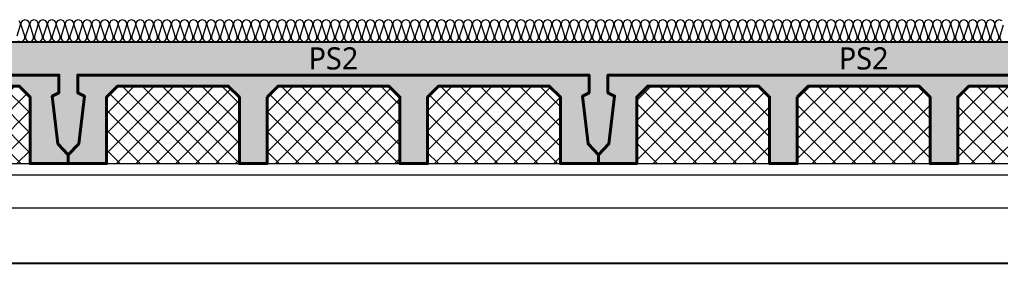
# Model space of a CAD drawing. Header units: millimetres. Extents: x 0 to 420000, y 0 to 297000.
# Drawn here: x 128217 to 132647, y 43150 to 44300 of the extents above; entities that cross this region are included whole.
import ezdxf
from ezdxf.enums import TextEntityAlignment as Align

# ---------------------------------------------------------------- set-up
doc = ezdxf.new("R2010")
doc.units = ezdxf.units.MM
doc.linetypes.add('0731_main_plan$0$form_$0$y-Landschaft$0$_$1$20120914_Verkehrsflächen_Grün$0$20120628_xref - Gammel$1$3_H-GL_F1_U3 - Default$0${ Offset Lines }', pattern=[0])
doc.linetypes.add('CEN', pattern=[62, 60, -1, 0, -1])
for name, color, linetype, lineweight in [('A-AXIS-LINE', 1, 'CEN', 15), ('A-CONC-LIN1', 2, 'Continuous', 40), ('A-CONC-LIN2', 7, 'Continuous', 25), ('A-ELEV-LIN2', 7, 'Continuous', 25), ('A-XXXX-INSL1', 15, 'Continuous', 18), ('A-XXXX-INSL2', 8, 'Continuous', 18)]:
    doc.layers.add(name, color=color, linetype=linetype, lineweight=lineweight)
doc.layers.add('A-CONC-SOLD', color=253, linetype='CEN')
doc.layers.add('A-XXXX-NPLT', color=144, linetype='Continuous', lineweight=15, plot=False)
doc.styles.add('맑은고딕', font='')
doc.styles.get('맑은고딕').set_extended_font_data('Malgun Gothic')

# ---------------------------------------------------------------- blocks, each defined once
blk = doc.blocks.new('axis(211208)')
at = {"layer": 'A-AXIS-LINE', "ltscale": 1000}
blk.add_line((4631788.1, -422118.7), (4955413.1, -422118.7), dxfattribs=at)
blk = doc.blocks.new('PS2')
at = {"layer": 'A-CONC-SOLD'}
h = blk.add_hatch(color=256, dxfattribs=at)
h.dxf.hatch_style = 1
h.paths.add_polyline_path([(1197.5, 0), (-1197.5, 0), (-1197.5, -510), (-1150.5, -460), (-1125, -245), (-1155, -230), (-1155, -150), (1155, -150), (1155, -230), (1125, -245), (1150.5, -460), (1197.5, -510)])
h = blk.add_hatch(color=256, dxfattribs=at)
h.dxf.hatch_style = 1
h.paths.add_polyline_path([(-1150.5, -460), (-1197.5, -510), (-1197.5, -550), (-1025, -550), (-1025, -510), (-1025, -250), (-975, -200), (-475, -200), (-425, -250), (-425, -510), (-425, -550), (-300, -550), (-300, -510), (-300, -250), (-250, -200), (250, -200), (300, -250), (300, -510), (300, -550), (425, -550), (425, -510), (425, -250), (475, -200), (975, -200), (1025, -250), (1025, -510), (1025, -550), (1197.5, -550), (1197.5, -510), (1150.5, -460), (1125, -245), (1155, -230), (1155, -150), (-1155, -150), (-1155, -230), (-1125, -245)])
at = {"layer": 'A-XXXX-INSL2'}
h = blk.add_hatch(dxfattribs=at)
h.set_pattern_fill('ANSI37', color=256, scale=20)
h.set_pattern_definition([(45, (-289951.5, -41968), (-44.90128, 44.90128), []), (135, (-289951.5, -41968), (-44.90128, -44.90128), [])])
h.paths.add_polyline_path([(-975, -200), (-1025, -250), (-1025, -510), (-1025, -550), (-425, -550), (-425, -510), (-425, -250), (-475, -200)])
h.paths.add_polyline_path([(-250, -200), (-300, -250), (-300, -510), (-300, -550), (300, -550), (300, -510), (300, -250), (250, -200)])
h.paths.add_polyline_path([(425, -510), (425, -550), (1025, -550), (1025, -510), (1025, -250), (975, -200), (475, -200), (425, -250)])
at = {"layer": 'A-CONC-LIN1', "color": 2, "linetype": '0731_main_plan$0$form_$0$y-Landschaft$0$_$1$20120914_Verkehrsflächen_Grün$0$20120628_xref - Gammel$1$3_H-GL_F1_U3 - Default$0${ Offset Lines }'}
blk.add_lwpolyline([(-300, -250), (-300, -510), (-300, -510), (-300, -550), (-425, -550), (-425, -510), (-425, -510), (-425, -250), (-475, -200), (-975, -200), (-1025, -250), (-1025, -510), (-1025, -510), (-1025, -550), (-1197.5, -550), (-1197.5, -510), (-1150.5, -460), (-1125, -245), (-1155, -230), (-1155, -150), (1155, -150), (1155, -230), (1125, -245), (1150.5, -460), (1197.5, -510), (1197.5, -550), (1025, -550), (1025, -510), (1025, -510), (1025, -250), (975, -200), (475, -200), (425, -250), (425, -510), (425, -510), (425, -550), (300, -550), (300, -510), (300, -510), (300, -250), (250, -200), (-250, -200)], close=True, dxfattribs=at)
at = {"layer": 'A-CONC-LIN2'}
blk.add_line((-1197.5, 0), (1197.5, 0), dxfattribs=at)
at = {"layer": 'A-XXXX-NPLT'}
for p, q in [((-1025, -550), (-425, -550)), ((-300, -550), (300, -550)), ((425, -550), (1025, -550))]:
    blk.add_line(p, q, dxfattribs=at)
at = {"layer": 'A-XXXX-NPLT', "style": '맑은고딕'}
blk.add_text('PS2', height=100, dxfattribs=at).set_placement((0, -75), align=Align.MIDDLE)
blk = doc.blocks.new('냉동층(220321)')
at = {"layer": 'A-ELEV-LIN2'}
blk.add_line((4683400.3, -402368.7), (4737823.8, -402368.7), dxfattribs=at)
at = {"layer": 'A-XXXX-INSL1'}
blk.add_lwpolyline([(4685273.8, -401968.7), (4725973.8, -401968.7), (4725973.8, -402418.7), (4726673.8, -402418.7), (4726673.8, -401968.7), (4734973.8, -401968.7)], dxfattribs=at)
at = {"layer": 'A-XXXX-INSL2'}
for points in [[(4698524.8, -401272.7), (4698531.8, -401282.7), (4698531.8, -401293.7), (4698515.8, -401343.7)], [(4698522.8, -401364.7), (4698533.8, -401368.7), (4698544.8, -401364.7), (4698551.8, -401354.7), (4698551.8, -401343.7), (4698535.8, -401293.7), (4698535.8, -401282.7), (4698542.8, -401272.7), (4698553.8, -401268.7), (4698564.8, -401272.7), (4698571.8, -401282.7), (4698571.8, -401293.7), (4698555.8, -401343.7), (4698555.8, -401354.7), (4698562.8, -401364.7), (4698573.8, -401368.7), (4698584.8, -401364.7), (4698591.8, -401354.7), (4698591.8, -401343.7), (4698575.8, -401293.7), (4698575.8, -401282.7), (4698582.8, -401272.7), (4698593.8, -401268.7), (4698604.8, -401272.7), (4698611.8, -401282.7), (4698611.8, -401293.7), (4698595.8, -401343.7), (4698595.8, -401354.7), (4698602.8, -401364.7), (4698613.8, -401368.7), (4698624.8, -401364.7), (4698631.8, -401354.7), (4698631.8, -401343.7), (4698615.8, -401293.7), (4698615.8, -401282.7), (4698622.8, -401272.7), (4698633.8, -401268.7), (4698644.8, -401272.7), (4698651.8, -401282.7), (4698651.8, -401293.7), (4698635.8, -401343.7), (4698635.8, -401354.7), (4698642.8, -401364.7), (4698653.8, -401368.7), (4698664.8, -401364.7), (4698671.8, -401354.7), (4698671.8, -401343.7), (4698655.8, -401293.7), (4698655.8, -401282.7), (4698662.8, -401272.7), (4698673.8, -401268.7), (4698684.8, -401272.7), (4698691.8, -401282.7), (4698691.8, -401293.7), (4698675.8, -401343.7), (4698675.8, -401354.7), (4698682.8, -401364.7), (4698693.8, -401368.7), (4698704.8, -401364.7), (4698711.8, -401354.7), (4698711.8, -401343.7), (4698695.8, -401293.7), (4698695.8, -401282.7), (4698702.8, -401272.7), (4698713.8, -401268.7), (4698724.8, -401272.7), (4698731.8, -401282.7), (4698731.8, -401293.7), (4698715.8, -401343.7), (4698715.8, -401354.7), (4698722.8, -401364.7), (4698733.8, -401368.7), (4698744.8, -401364.7), (4698751.8, -401354.7), (4698751.8, -401343.7), (4698735.8, -401293.7), (4698735.8, -401282.7), (4698742.8, -401272.7), (4698753.8, -401268.7), (4698764.8, -401272.7), (4698771.8, -401282.7), (4698771.8, -401293.7), (4698755.8, -401343.7), (4698755.8, -401354.7), (4698762.8, -401364.7), (4698773.8, -401368.7), (4698784.8, -401364.7), (4698791.8, -401354.7), (4698791.8, -401343.7), (4698775.8, -401293.7), (4698775.8, -401282.7), (4698782.8, -401272.7), (4698793.8, -401268.7), (4698804.8, -401272.7), (4698811.8, -401282.7), (4698811.8, -401293.7), (4698795.8, -401343.7), (4698795.8, -401354.7), (4698802.8, -401364.7), (4698813.8, -401368.7), (4698824.8, -401364.7), (4698831.8, -401354.7), (4698831.8, -401343.7), (4698815.8, -401293.7), (4698815.8, -401282.7), (4698822.8, -401272.7), (4698833.8, -401268.7), (4698844.8, -401272.7), (4698851.8, -401282.7), (4698851.8, -401293.7), (4698835.8, -401343.7), (4698835.8, -401354.7), (4698842.8, -401364.7), (4698853.8, -401368.7), (4698864.8, -401364.7), (4698871.8, -401354.7), (4698871.8, -401343.7), (4698855.8, -401293.7), (4698855.8, -401282.7), (4698862.8, -401272.7), (4698873.8, -401268.7), (4698884.8, -401272.7), (4698891.8, -401282.7), (4698891.8, -401293.7), (4698875.8, -401343.7), (4698875.8, -401354.7), (4698882.8, -401364.7), (4698893.8, -401368.7), (4698904.8, -401364.7), (4698911.8, -401354.7), (4698911.8, -401343.7), (4698895.8, -401293.7), (4698895.8, -401282.7), (4698902.8, -401272.7), (4698913.8, -401268.7), (4698924.8, -401272.7), (4698931.8, -401282.7), (4698931.8, -401293.7), (4698915.8, -401343.7), (4698915.8, -401354.7), (4698922.8, -401364.7), (4698933.8, -401368.7), (4698944.8, -401364.7), (4698951.8, -401354.7), (4698951.8, -401343.7), (4698935.8, -401293.7), (4698935.8, -401282.7), (4698942.8, -401272.7), (4698953.8, -401268.7), (4698964.8, -401272.7), (4698971.8, -401282.7), (4698971.8, -401293.7), (4698955.8, -401343.7), (4698955.8, -401354.7), (4698962.8, -401364.7), (4698973.8, -401368.7), (4698984.8, -401364.7), (4698991.8, -401354.7), (4698991.8, -401343.7), (4698975.8, -401293.7), (4698975.8, -401282.7), (4698982.8, -401272.7), (4698993.8, -401268.7), (4699004.8, -401272.7), (4699011.8, -401282.7), (4699011.8, -401293.7), (4698995.8, -401343.7), (4698995.8, -401354.7), (4699002.8, -401364.7), (4699013.8, -401368.7), (4699024.8, -401364.7), (4699031.8, -401354.7), (4699031.8, -401343.7), (4699015.8, -401293.7), (4699015.8, -401282.7), (4699022.8, -401272.7), (4699033.8, -401268.7), (4699044.8, -401272.7), (4699051.8, -401282.7), (4699051.8, -401293.7), (4699035.8, -401343.7), (4699035.8, -401354.7), (4699042.8, -401364.7), (4699053.8, -401368.7), (4699064.8, -401364.7), (4699071.8, -401354.7), (4699071.8, -401343.7), (4699055.8, -401293.7), (4699055.8, -401282.7), (4699062.8, -401272.7), (4699073.8, -401268.7), (4699084.8, -401272.7), (4699091.8, -401282.7), (4699091.8, -401293.7), (4699075.8, -401343.7), (4699075.8, -401354.7), (4699082.8, -401364.7), (4699093.8, -401368.7), (4699104.8, -401364.7), (4699111.8, -401354.7), (4699111.8, -401343.7), (4699095.8, -401293.7), (4699095.8, -401282.7), (4699102.8, -401272.7), (4699113.8, -401268.7), (4699124.8, -401272.7), (4699131.8, -401282.7), (4699131.8, -401293.7), (4699115.8, -401343.7), (4699115.8, -401354.7), (4699122.8, -401364.7), (4699133.8, -401368.7), (4699144.8, -401364.7), (4699151.8, -401354.7), (4699151.8, -401343.7), (4699135.8, -401293.7), (4699135.8, -401282.7), (4699142.8, -401272.7), (4699153.8, -401268.7), (4699164.8, -401272.7), (4699171.8, -401282.7), (4699171.8, -401293.7), (4699155.8, -401343.7), (4699155.8, -401354.7), (4699162.8, -401364.7), (4699173.8, -401368.7), (4699184.8, -401364.7), (4699191.8, -401354.7), (4699191.8, -401343.7), (4699175.8, -401293.7), (4699175.8, -401282.7), (4699182.8, -401272.7), (4699193.8, -401268.7), (4699204.8, -401272.7), (4699211.8, -401282.7), (4699211.8, -401293.7), (4699195.8, -401343.7), (4699195.8, -401354.7), (4699202.8, -401364.7), (4699213.8, -401368.7), (4699224.8, -401364.7), (4699231.8, -401354.7), (4699231.8, -401343.7), (4699215.8, -401293.7), (4699215.8, -401282.7), (4699222.8, -401272.7), (4699233.8, -401268.7), (4699244.8, -401272.7), (4699251.8, -401282.7), (4699251.8, -401293.7), (4699235.8, -401343.7), (4699235.8, -401354.7), (4699242.8, -401364.7), (4699253.8, -401368.7), (4699264.8, -401364.7), (4699271.8, -401354.7), (4699271.8, -401343.7), (4699255.8, -401293.7), (4699255.8, -401282.7), (4699262.8, -401272.7), (4699273.8, -401268.7), (4699284.8, -401272.7), (4699291.8, -401282.7), (4699291.8, -401293.7), (4699275.8, -401343.7), (4699275.8, -401354.7), (4699282.8, -401364.7), (4699293.8, -401368.7), (4699304.8, -401364.7), (4699311.8, -401354.7), (4699311.8, -401343.7), (4699295.8, -401293.7), (4699295.8, -401282.7), (4699302.8, -401272.7), (4699313.8, -401268.7), (4699324.8, -401272.7), (4699331.8, -401282.7), (4699331.8, -401293.7), (4699315.8, -401343.7), (4699315.8, -401354.7), (4699322.8, -401364.7), (4699333.8, -401368.7), (4699344.8, -401364.7), (4699351.8, -401354.7), (4699351.8, -401343.7), (4699335.8, -401293.7), (4699335.8, -401282.7), (4699342.8, -401272.7), (4699353.8, -401268.7), (4699364.8, -401272.7), (4699371.8, -401282.7), (4699371.8, -401293.7), (4699355.8, -401343.7), (4699355.8, -401354.7), (4699362.8, -401364.7), (4699373.8, -401368.7), (4699384.8, -401364.7), (4699391.8, -401354.7), (4699391.8, -401343.7), (4699375.8, -401293.7), (4699375.8, -401282.7), (4699382.8, -401272.7), (4699393.8, -401268.7), (4699404.8, -401272.7), (4699411.8, -401282.7), (4699411.8, -401293.7), (4699395.8, -401343.7), (4699395.8, -401354.7), (4699402.8, -401364.7), (4699413.8, -401368.7), (4699424.8, -401364.7), (4699431.8, -401354.7), (4699431.8, -401343.7), (4699415.8, -401293.7), (4699415.8, -401282.7), (4699422.8, -401272.7), (4699433.8, -401268.7), (4699444.8, -401272.7), (4699451.8, -401282.7), (4699451.8, -401293.7), (4699435.8, -401343.7), (4699435.8, -401354.7), (4699442.8, -401364.7), (4699453.8, -401368.7), (4699464.8, -401364.7), (4699471.8, -401354.7), (4699471.8, -401343.7), (4699455.8, -401293.7), (4699455.8, -401282.7), (4699462.8, -401272.7), (4699473.8, -401268.7), (4699484.8, -401272.7), (4699491.8, -401282.7), (4699491.8, -401293.7), (4699475.8, -401343.7), (4699475.8, -401354.7), (4699482.8, -401364.7), (4699493.8, -401368.7), (4699504.8, -401364.7), (4699511.8, -401354.7), (4699511.8, -401343.7), (4699495.8, -401293.7), (4699495.8, -401282.7), (4699502.8, -401272.7), (4699513.8, -401268.7), (4699524.8, -401272.7), (4699531.8, -401282.7), (4699531.8, -401293.7), (4699515.8, -401343.7), (4699515.8, -401354.7), (4699522.8, -401364.7), (4699533.8, -401368.7), (4699544.8, -401364.7), (4699551.8, -401354.7), (4699551.8, -401343.7), (4699535.8, -401293.7), (4699535.8, -401282.7), (4699542.8, -401272.7), (4699553.8, -401268.7), (4699564.8, -401272.7), (4699571.8, -401282.7), (4699571.8, -401293.7), (4699555.8, -401343.7), (4699555.8, -401354.7), (4699562.8, -401364.7), (4699573.8, -401368.7), (4699584.8, -401364.7), (4699591.8, -401354.7), (4699591.8, -401343.7), (4699575.8, -401293.7), (4699575.8, -401282.7), (4699582.8, -401272.7), (4699593.8, -401268.7), (4699604.8, -401272.7), (4699611.8, -401282.7), (4699611.8, -401293.7), (4699595.8, -401343.7), (4699595.8, -401354.7), (4699602.8, -401364.7), (4699613.8, -401368.7), (4699624.8, -401364.7), (4699631.8, -401354.7), (4699631.8, -401343.7), (4699615.8, -401293.7), (4699615.8, -401282.7), (4699622.8, -401272.7), (4699633.8, -401268.7), (4699644.8, -401272.7), (4699651.8, -401282.7), (4699651.8, -401293.7), (4699635.8, -401343.7), (4699635.8, -401354.7), (4699642.8, -401364.7), (4699653.8, -401368.7), (4699664.8, -401364.7), (4699671.8, -401354.7), (4699671.8, -401343.7), (4699655.8, -401293.7), (4699655.8, -401282.7), (4699662.8, -401272.7), (4699673.8, -401268.7), (4699684.8, -401272.7), (4699691.8, -401282.7), (4699691.8, -401293.7), (4699675.8, -401343.7), (4699675.8, -401354.7), (4699682.8, -401364.7), (4699693.8, -401368.7), (4699704.8, -401364.7), (4699711.8, -401354.7), (4699711.8, -401343.7), (4699695.8, -401293.7), (4699695.8, -401282.7), (4699702.8, -401272.7), (4699713.8, -401268.7), (4699724.8, -401272.7), (4699731.8, -401282.7), (4699731.8, -401293.7), (4699715.8, -401343.7), (4699715.8, -401354.7), (4699722.8, -401364.7), (4699733.8, -401368.7), (4699744.8, -401364.7), (4699751.8, -401354.7), (4699751.8, -401343.7), (4699735.8, -401293.7), (4699735.8, -401282.7), (4699742.8, -401272.7), (4699753.8, -401268.7), (4699764.8, -401272.7), (4699771.8, -401282.7), (4699771.8, -401293.7), (4699755.8, -401343.7), (4699755.8, -401354.7), (4699762.8, -401364.7), (4699773.8, -401368.7), (4699784.8, -401364.7), (4699791.8, -401354.7), (4699791.8, -401343.7), (4699775.8, -401293.7), (4699775.8, -401282.7), (4699782.8, -401272.7), (4699793.8, -401268.7), (4699804.8, -401272.7), (4699811.8, -401282.7), (4699811.8, -401293.7), (4699795.8, -401343.7), (4699795.8, -401354.7), (4699802.8, -401364.7), (4699813.8, -401368.7), (4699824.8, -401364.7), (4699831.8, -401354.7), (4699831.8, -401343.7), (4699815.8, -401293.7), (4699815.8, -401282.7), (4699822.8, -401272.7), (4699833.8, -401268.7), (4699844.8, -401272.7), (4699851.8, -401282.7), (4699851.8, -401293.7), (4699835.8, -401343.7), (4699835.8, -401354.7), (4699842.8, -401364.7), (4699853.8, -401368.7), (4699864.8, -401364.7), (4699871.8, -401354.7), (4699871.8, -401343.7), (4699855.8, -401293.7), (4699855.8, -401282.7), (4699862.8, -401272.7), (4699873.8, -401268.7), (4699884.8, -401272.7), (4699891.8, -401282.7), (4699891.8, -401293.7), (4699875.8, -401343.7), (4699875.8, -401354.7), (4699882.8, -401364.7), (4699893.8, -401368.7), (4699904.8, -401364.7), (4699911.8, -401354.7), (4699911.8, -401343.7), (4699895.8, -401293.7), (4699895.8, -401282.7), (4699902.8, -401272.7), (4699913.8, -401268.7), (4699924.8, -401272.7), (4699931.8, -401282.7), (4699931.8, -401293.7), (4699915.8, -401343.7), (4699915.8, -401354.7), (4699922.8, -401364.7), (4699933.8, -401368.7), (4699944.8, -401364.7), (4699951.8, -401354.7), (4699951.8, -401343.7), (4699935.8, -401293.7), (4699935.8, -401282.7), (4699942.8, -401272.7), (4699953.8, -401268.7), (4699964.8, -401272.7), (4699971.8, -401282.7), (4699971.8, -401293.7), (4699955.8, -401343.7), (4699955.8, -401354.7), (4699962.8, -401364.7), (4699973.8, -401368.7), (4699984.8, -401364.7), (4699991.8, -401354.7), (4699991.8, -401343.7), (4699975.8, -401293.7), (4699975.8, -401282.7), (4699982.8, -401272.7), (4699993.8, -401268.7), (4700004.8, -401272.7), (4700011.8, -401282.7), (4700011.8, -401293.7), (4699995.8, -401343.7), (4699995.8, -401354.7), (4700002.8, -401364.7), (4700013.8, -401368.7), (4700024.8, -401364.7), (4700031.8, -401354.7), (4700031.8, -401343.7), (4700015.8, -401293.7), (4700015.8, -401282.7), (4700022.8, -401272.7), (4700033.8, -401268.7), (4700044.8, -401272.7), (4700051.8, -401282.7), (4700051.8, -401293.7), (4700035.8, -401343.7), (4700035.8, -401354.7), (4700042.8, -401364.7), (4700053.8, -401368.7), (4700064.8, -401364.7), (4700071.8, -401354.7), (4700071.8, -401343.7), (4700055.8, -401293.7), (4700055.8, -401282.7), (4700062.8, -401272.7), (4700073.8, -401268.7), (4700084.8, -401272.7), (4700091.8, -401282.7), (4700091.8, -401293.7), (4700075.8, -401343.7), (4700075.8, -401354.7), (4700082.8, -401364.7), (4700093.8, -401368.7), (4700104.8, -401364.7), (4700111.8, -401354.7), (4700111.8, -401343.7), (4700095.8, -401293.7), (4700095.8, -401282.7), (4700102.8, -401272.7), (4700113.8, -401268.7), (4700124.8, -401272.7), (4700131.8, -401282.7), (4700131.8, -401293.7), (4700115.8, -401343.7), (4700115.8, -401354.7), (4700122.8, -401364.7), (4700133.8, -401368.7), (4700144.8, -401364.7), (4700151.8, -401354.7), (4700151.8, -401343.7), (4700135.8, -401293.7), (4700135.8, -401282.7), (4700142.8, -401272.7), (4700153.8, -401268.7), (4700164.8, -401272.7), (4700171.8, -401282.7), (4700171.8, -401293.7), (4700155.8, -401343.7), (4700155.8, -401354.7), (4700162.8, -401364.7), (4700173.8, -401368.7), (4700184.8, -401364.7), (4700191.8, -401354.7), (4700191.8, -401343.7), (4700175.8, -401293.7), (4700175.8, -401282.7), (4700182.8, -401272.7), (4700193.8, -401268.7), (4700204.8, -401272.7), (4700211.8, -401282.7), (4700211.8, -401293.7), (4700195.8, -401343.7), (4700195.8, -401354.7), (4700202.8, -401364.7), (4700213.8, -401368.7), (4700224.8, -401364.7), (4700231.8, -401354.7), (4700231.8, -401343.7), (4700215.8, -401293.7), (4700215.8, -401282.7), (4700222.8, -401272.7), (4700233.8, -401268.7), (4700244.8, -401272.7), (4700251.8, -401282.7), (4700251.8, -401293.7), (4700235.8, -401343.7), (4700235.8, -401354.7), (4700242.8, -401364.7), (4700253.8, -401368.7), (4700264.8, -401364.7), (4700271.8, -401354.7), (4700271.8, -401343.7), (4700255.8, -401293.7), (4700255.8, -401282.7), (4700262.8, -401272.7), (4700273.8, -401268.7), (4700284.8, -401272.7), (4700291.8, -401282.7), (4700291.8, -401293.7), (4700275.8, -401343.7), (4700275.8, -401354.7), (4700282.8, -401364.7), (4700293.8, -401368.7), (4700304.8, -401364.7), (4700311.8, -401354.7), (4700311.8, -401343.7), (4700295.8, -401293.7), (4700295.8, -401282.7), (4700302.8, -401272.7), (4700313.8, -401268.7), (4700324.8, -401272.7), (4700331.8, -401282.7), (4700331.8, -401293.7), (4700315.8, -401343.7), (4700315.8, -401354.7), (4700322.8, -401364.7), (4700333.8, -401368.7), (4700344.8, -401364.7), (4700351.8, -401354.7), (4700351.8, -401343.7), (4700335.8, -401293.7), (4700335.8, -401282.7), (4700342.8, -401272.7), (4700353.8, -401268.7), (4700364.8, -401272.7), (4700371.8, -401282.7), (4700371.8, -401293.7), (4700355.8, -401343.7), (4700355.8, -401354.7), (4700362.8, -401364.7), (4700373.8, -401368.7), (4700384.8, -401364.7), (4700391.8, -401354.7), (4700391.8, -401343.7), (4700375.8, -401293.7), (4700375.8, -401282.7), (4700382.8, -401272.7), (4700393.8, -401268.7), (4700404.8, -401272.7), (4700411.8, -401282.7), (4700411.8, -401293.7), (4700395.8, -401343.7), (4700395.8, -401354.7), (4700402.8, -401364.7), (4700413.8, -401368.7), (4700424.8, -401364.7), (4700431.8, -401354.7), (4700431.8, -401343.7), (4700415.8, -401293.7), (4700415.8, -401282.7), (4700422.8, -401272.7), (4700433.8, -401268.7), (4700444.8, -401272.7), (4700451.8, -401282.7), (4700451.8, -401293.7), (4700435.8, -401343.7), (4700435.8, -401354.7), (4700442.8, -401364.7), (4700453.8, -401368.7), (4700464.8, -401364.7), (4700471.8, -401354.7), (4700471.8, -401343.7), (4700455.8, -401293.7), (4700455.8, -401282.7), (4700462.8, -401272.7), (4700473.8, -401268.7), (4700484.8, -401272.7), (4700491.8, -401282.7), (4700491.8, -401293.7), (4700475.8, -401343.7), (4700475.8, -401354.7), (4700482.8, -401364.7), (4700493.8, -401368.7), (4700504.8, -401364.7), (4700511.8, -401354.7), (4700511.8, -401343.7), (4700495.8, -401293.7), (4700495.8, -401282.7), (4700502.8, -401272.7), (4700513.8, -401268.7), (4700524.8, -401272.7), (4700531.8, -401282.7), (4700531.8, -401293.7), (4700515.8, -401343.7), (4700515.8, -401354.7), (4700522.8, -401364.7), (4700533.8, -401368.7), (4700544.8, -401364.7), (4700551.8, -401354.7), (4700551.8, -401343.7), (4700535.8, -401293.7), (4700535.8, -401282.7), (4700542.8, -401272.7), (4700553.8, -401268.7), (4700564.8, -401272.7), (4700571.8, -401282.7), (4700571.8, -401293.7), (4700555.8, -401343.7), (4700555.8, -401354.7), (4700562.8, -401364.7), (4700573.8, -401368.7), (4700584.8, -401364.7), (4700591.8, -401354.7), (4700591.8, -401343.7), (4700575.8, -401293.7), (4700575.8, -401282.7), (4700582.8, -401272.7), (4700593.8, -401268.7), (4700604.8, -401272.7), (4700611.8, -401282.7), (4700611.8, -401293.7), (4700595.8, -401343.7), (4700595.8, -401354.7), (4700602.8, -401364.7), (4700613.8, -401368.7), (4700624.8, -401364.7), (4700631.8, -401354.7), (4700631.8, -401343.7), (4700615.8, -401293.7), (4700615.8, -401282.7), (4700622.8, -401272.7), (4700633.8, -401268.7), (4700644.8, -401272.7), (4700651.8, -401282.7), (4700651.8, -401293.7), (4700635.8, -401343.7), (4700635.8, -401354.7), (4700642.8, -401364.7), (4700653.8, -401368.7), (4700664.8, -401364.7), (4700671.8, -401354.7), (4700671.8, -401343.7), (4700655.8, -401293.7), (4700655.8, -401282.7), (4700662.8, -401272.7), (4700673.8, -401268.7), (4700684.8, -401272.7), (4700691.8, -401282.7), (4700691.8, -401293.7), (4700675.8, -401343.7), (4700675.8, -401354.7), (4700682.8, -401364.7), (4700693.8, -401368.7), (4700704.8, -401364.7), (4700711.8, -401354.7), (4700711.8, -401343.7), (4700695.8, -401293.7), (4700695.8, -401282.7), (4700702.8, -401272.7), (4700713.8, -401268.7), (4700724.8, -401272.7), (4700731.8, -401282.7), (4700731.8, -401293.7), (4700715.8, -401343.7), (4700715.8, -401354.7), (4700722.8, -401364.7), (4700733.8, -401368.7), (4700744.8, -401364.7), (4700751.8, -401354.7), (4700751.8, -401343.7), (4700735.8, -401293.7), (4700735.8, -401282.7), (4700742.8, -401272.7), (4700753.8, -401268.7), (4700764.8, -401272.7), (4700771.8, -401282.7), (4700771.8, -401293.7), (4700755.8, -401343.7), (4700755.8, -401354.7), (4700762.8, -401364.7), (4700773.8, -401368.7), (4700784.8, -401364.7), (4700791.8, -401354.7), (4700791.8, -401343.7), (4700775.8, -401293.7), (4700775.8, -401282.7), (4700782.8, -401272.7), (4700793.8, -401268.7), (4700804.8, -401272.7), (4700811.8, -401282.7), (4700811.8, -401293.7), (4700795.8, -401343.7), (4700795.8, -401354.7), (4700802.8, -401364.7), (4700813.8, -401368.7), (4700824.8, -401364.7), (4700831.8, -401354.7), (4700831.8, -401343.7), (4700815.8, -401293.7), (4700815.8, -401282.7), (4700822.8, -401272.7), (4700833.8, -401268.7), (4700844.8, -401272.7), (4700851.8, -401282.7), (4700851.8, -401293.7), (4700835.8, -401343.7), (4700835.8, -401354.7), (4700842.8, -401364.7), (4700853.8, -401368.7), (4700864.8, -401364.7), (4700871.8, -401354.7), (4700871.8, -401343.7), (4700855.8, -401293.7), (4700855.8, -401282.7), (4700862.8, -401272.7), (4700873.8, -401268.7), (4700884.8, -401272.7), (4700891.8, -401282.7), (4700891.8, -401293.7), (4700875.8, -401343.7), (4700875.8, -401354.7), (4700882.8, -401364.7), (4700893.8, -401368.7), (4700904.8, -401364.7), (4700911.8, -401354.7), (4700911.8, -401343.7), (4700895.8, -401293.7), (4700895.8, -401282.7), (4700902.8, -401272.7), (4700913.8, -401268.7), (4700924.8, -401272.7), (4700931.8, -401282.7), (4700931.8, -401293.7), (4700915.8, -401343.7), (4700915.8, -401354.7), (4700922.8, -401364.7), (4700933.8, -401368.7), (4700944.8, -401364.7), (4700951.8, -401354.7), (4700951.8, -401343.7), (4700935.8, -401293.7), (4700935.8, -401282.7), (4700942.8, -401272.7), (4700953.8, -401268.7), (4700964.8, -401272.7), (4700971.8, -401282.7), (4700971.8, -401293.7), (4700955.8, -401343.7), (4700955.8, -401354.7), (4700962.8, -401364.7), (4700973.8, -401368.7), (4700984.8, -401364.7), (4700991.8, -401354.7), (4700991.8, -401343.7), (4700975.8, -401293.7), (4700975.8, -401282.7), (4700982.8, -401272.7), (4700993.8, -401268.7), (4701004.8, -401272.7), (4701011.8, -401282.7), (4701011.8, -401293.7), (4700995.8, -401343.7), (4700995.8, -401354.7), (4701002.8, -401364.7), (4701013.8, -401368.7), (4701024.8, -401364.7), (4701031.8, -401354.7), (4701031.8, -401343.7), (4701015.8, -401293.7), (4701015.8, -401282.7), (4701022.8, -401272.7), (4701033.8, -401268.7), (4701044.8, -401272.7), (4701051.8, -401282.7), (4701051.8, -401293.7), (4701035.8, -401343.7), (4701035.8, -401354.7), (4701042.8, -401364.7), (4701053.8, -401368.7), (4701064.8, -401364.7), (4701071.8, -401354.7), (4701071.8, -401343.7), (4701055.8, -401293.7), (4701055.8, -401282.7), (4701062.8, -401272.7), (4701073.8, -401268.7), (4701084.8, -401272.7), (4701091.8, -401282.7), (4701091.8, -401293.7), (4701075.8, -401343.7), (4701075.8, -401354.7), (4701082.8, -401364.7), (4701093.8, -401368.7), (4701104.8, -401364.7), (4701111.8, -401354.7), (4701111.8, -401343.7), (4701095.8, -401293.7), (4701095.8, -401282.7), (4701102.8, -401272.7), (4701113.8, -401268.7), (4701124.8, -401272.7), (4701131.8, -401282.7), (4701131.8, -401293.7), (4701115.8, -401343.7), (4701115.8, -401354.7), (4701122.8, -401364.7), (4701133.8, -401368.7), (4701144.8, -401364.7), (4701151.8, -401354.7), (4701151.8, -401343.7), (4701135.8, -401293.7), (4701135.8, -401282.7), (4701142.8, -401272.7), (4701153.8, -401268.7), (4701164.8, -401272.7), (4701171.8, -401282.7), (4701171.8, -401293.7), (4701155.8, -401343.7), (4701155.8, -401354.7), (4701162.8, -401364.7), (4701173.8, -401368.7), (4701184.8, -401364.7), (4701191.8, -401354.7), (4701191.8, -401343.7), (4701175.8, -401293.7), (4701175.8, -401282.7), (4701182.8, -401272.7), (4701193.8, -401268.7), (4701204.8, -401272.7), (4701211.8, -401282.7), (4701211.8, -401293.7), (4701195.8, -401343.7), (4701195.8, -401354.7), (4701202.8, -401364.7), (4701213.8, -401368.7), (4701224.8, -401364.7), (4701231.8, -401354.7), (4701231.8, -401343.7), (4701215.8, -401293.7), (4701215.8, -401282.7), (4701222.8, -401272.7), (4701233.8, -401268.7), (4701244.8, -401272.7), (4701251.8, -401282.7), (4701251.8, -401293.7), (4701235.8, -401343.7), (4701235.8, -401354.7), (4701242.8, -401364.7), (4701253.8, -401368.7), (4701264.8, -401364.7), (4701271.8, -401354.7), (4701271.8, -401343.7), (4701255.8, -401293.7), (4701255.8, -401282.7), (4701262.8, -401272.7), (4701273.8, -401268.7), (4701284.8, -401272.7), (4701291.8, -401282.7), (4701291.8, -401293.7), (4701275.8, -401343.7), (4701275.8, -401354.7), (4701282.8, -401364.7), (4701293.8, -401368.7), (4701304.8, -401364.7), (4701311.8, -401354.7), (4701311.8, -401343.7), (4701295.8, -401293.7), (4701295.8, -401282.7), (4701302.8, -401272.7), (4701313.8, -401268.7), (4701324.8, -401272.7), (4701331.8, -401282.7), (4701331.8, -401293.7), (4701315.8, -401343.7), (4701315.8, -401354.7), (4701322.8, -401364.7), (4701333.8, -401368.7), (4701344.8, -401364.7), (4701351.8, -401354.7), (4701351.8, -401343.7), (4701335.8, -401293.7), (4701335.8, -401282.7), (4701342.8, -401272.7), (4701353.8, -401268.7), (4701364.8, -401272.7), (4701371.8, -401282.7), (4701371.8, -401293.7), (4701355.8, -401343.7), (4701355.8, -401354.7), (4701362.8, -401364.7), (4701373.8, -401368.7), (4701384.8, -401364.7), (4701391.8, -401354.7), (4701391.8, -401343.7), (4701375.8, -401293.7), (4701375.8, -401282.7), (4701382.8, -401272.7), (4701393.8, -401268.7), (4701404.8, -401272.7), (4701411.8, -401282.7), (4701411.8, -401293.7), (4701395.8, -401343.7), (4701395.8, -401354.7), (4701402.8, -401364.7), (4701413.8, -401368.7), (4701424.8, -401364.7), (4701431.8, -401354.7), (4701431.8, -401343.7), (4701415.8, -401293.7), (4701415.8, -401282.7), (4701422.8, -401272.7), (4701433.8, -401268.7), (4701444.8, -401272.7), (4701451.8, -401282.7), (4701451.8, -401293.7), (4701435.8, -401343.7), (4701435.8, -401354.7), (4701442.8, -401364.7), (4701453.8, -401368.7), (4701464.8, -401364.7), (4701471.8, -401354.7), (4701471.8, -401343.7), (4701455.8, -401293.7), (4701455.8, -401282.7), (4701462.8, -401272.7), (4701473.8, -401268.7), (4701484.8, -401272.7), (4701491.8, -401282.7), (4701491.8, -401293.7), (4701475.8, -401343.7), (4701475.8, -401354.7), (4701482.8, -401364.7), (4701493.8, -401368.7), (4701504.8, -401364.7), (4701511.8, -401354.7), (4701511.8, -401343.7), (4701495.8, -401293.7), (4701495.8, -401282.7), (4701502.8, -401272.7), (4701513.8, -401268.7), (4701524.8, -401272.7), (4701531.8, -401282.7), (4701531.8, -401293.7), (4701515.8, -401343.7), (4701515.8, -401354.7), (4701522.8, -401364.7), (4701533.8, -401368.7), (4701544.8, -401364.7), (4701551.8, -401354.7), (4701551.8, -401343.7), (4701535.8, -401293.7), (4701535.8, -401282.7), (4701542.8, -401272.7), (4701553.8, -401268.7), (4701564.8, -401272.7), (4701571.8, -401282.7), (4701571.8, -401293.7), (4701555.8, -401343.7), (4701555.8, -401354.7), (4701562.8, -401364.7), (4701573.8, -401368.7), (4701584.8, -401364.7), (4701591.8, -401354.7), (4701591.8, -401343.7), (4701575.8, -401293.7), (4701575.8, -401282.7), (4701582.8, -401272.7), (4701593.8, -401268.7), (4701604.8, -401272.7), (4701611.8, -401282.7), (4701611.8, -401293.7), (4701595.8, -401343.7), (4701595.8, -401354.7), (4701602.8, -401364.7), (4701613.8, -401368.7), (4701624.8, -401364.7), (4701631.8, -401354.7), (4701631.8, -401343.7), (4701615.8, -401293.7), (4701615.8, -401282.7), (4701622.8, -401272.7), (4701633.8, -401268.7), (4701644.8, -401272.7), (4701651.8, -401282.7), (4701651.8, -401293.7), (4701635.8, -401343.7), (4701635.8, -401354.7), (4701642.8, -401364.7), (4701653.8, -401368.7), (4701664.8, -401364.7), (4701671.8, -401354.7), (4701671.8, -401343.7), (4701655.8, -401293.7), (4701655.8, -401282.7), (4701662.8, -401272.7), (4701673.8, -401268.7), (4701684.8, -401272.7), (4701691.8, -401282.7), (4701691.8, -401293.7), (4701675.8, -401343.7), (4701675.8, -401354.7), (4701682.8, -401364.7), (4701693.8, -401368.7), (4701704.8, -401364.7), (4701711.8, -401354.7), (4701711.8, -401343.7), (4701695.8, -401293.7), (4701695.8, -401282.7), (4701702.8, -401272.7), (4701713.8, -401268.7), (4701724.8, -401272.7), (4701731.8, -401282.7), (4701731.8, -401293.7), (4701715.8, -401343.7), (4701715.8, -401354.7), (4701722.8, -401364.7), (4701733.8, -401368.7), (4701744.8, -401364.7), (4701751.8, -401354.7), (4701751.8, -401343.7), (4701735.8, -401293.7), (4701735.8, -401282.7), (4701742.8, -401272.7), (4701753.8, -401268.7), (4701764.8, -401272.7), (4701771.8, -401282.7), (4701771.8, -401293.7), (4701755.8, -401343.7), (4701755.8, -401354.7), (4701762.8, -401364.7), (4701773.8, -401368.7), (4701784.8, -401364.7), (4701791.8, -401354.7), (4701791.8, -401343.7), (4701775.8, -401293.7), (4701775.8, -401282.7), (4701782.8, -401272.7), (4701793.8, -401268.7), (4701804.8, -401272.7), (4701811.8, -401282.7), (4701811.8, -401293.7), (4701795.8, -401343.7), (4701795.8, -401354.7), (4701802.8, -401364.7), (4701813.8, -401368.7), (4701824.8, -401364.7), (4701831.8, -401354.7), (4701831.8, -401343.7), (4701815.8, -401293.7), (4701815.8, -401282.7), (4701822.8, -401272.7), (4701833.8, -401268.7), (4701844.8, -401272.7), (4701851.8, -401282.7), (4701851.8, -401293.7), (4701835.8, -401343.7), (4701835.8, -401354.7), (4701842.8, -401364.7), (4701853.8, -401368.7), (4701864.8, -401364.7), (4701871.8, -401354.7), (4701871.8, -401343.7), (4701855.8, -401293.7), (4701855.8, -401282.7), (4701862.8, -401272.7), (4701873.8, -401268.7), (4701884.8, -401272.7), (4701891.8, -401282.7), (4701891.8, -401293.7), (4701875.8, -401343.7), (4701875.8, -401354.7), (4701882.8, -401364.7), (4701893.8, -401368.7), (4701904.8, -401364.7), (4701911.8, -401354.7), (4701911.8, -401343.7), (4701895.8, -401293.7), (4701895.8, -401282.7), (4701902.8, -401272.7), (4701913.8, -401268.7), (4701924.8, -401272.7), (4701931.8, -401282.7), (4701931.8, -401293.7), (4701915.8, -401343.7), (4701915.8, -401354.7), (4701922.8, -401364.7), (4701933.8, -401368.7), (4701944.8, -401364.7), (4701951.8, -401354.7), (4701951.8, -401343.7), (4701935.8, -401293.7), (4701935.8, -401282.7), (4701942.8, -401272.7), (4701953.8, -401268.7), (4701964.8, -401272.7), (4701971.8, -401282.7), (4701971.8, -401293.7), (4701955.8, -401343.7), (4701955.8, -401354.7), (4701962.8, -401364.7), (4701973.8, -401368.7), (4701984.8, -401364.7), (4701991.8, -401354.7), (4701991.8, -401343.7), (4701975.8, -401293.7), (4701975.8, -401282.7), (4701982.8, -401272.7), (4701993.8, -401268.7), (4702004.8, -401272.7), (4702011.8, -401282.7), (4702011.8, -401293.7), (4701995.8, -401343.7), (4701995.8, -401354.7), (4702002.8, -401364.7), (4702013.8, -401368.7), (4702024.8, -401364.7), (4702031.8, -401354.7), (4702031.8, -401343.7), (4702015.8, -401293.7), (4702015.8, -401282.7), (4702022.8, -401272.7), (4702033.8, -401268.7), (4702044.8, -401272.7), (4702051.8, -401282.7), (4702051.8, -401293.7), (4702035.8, -401343.7), (4702035.8, -401354.7), (4702042.8, -401364.7), (4702053.8, -401368.7), (4702064.8, -401364.7), (4702071.8, -401354.7), (4702071.8, -401343.7), (4702055.8, -401293.7), (4702055.8, -401282.7), (4702062.8, -401272.7), (4702073.8, -401268.7), (4702084.8, -401272.7), (4702091.8, -401282.7), (4702091.8, -401293.7), (4702075.8, -401343.7), (4702075.8, -401354.7), (4702082.8, -401364.7), (4702093.8, -401368.7), (4702104.8, -401364.7), (4702111.8, -401354.7), (4702111.8, -401343.7), (4702095.8, -401293.7), (4702095.8, -401282.7), (4702102.8, -401272.7), (4702113.8, -401268.7), (4702124.8, -401272.7), (4702131.8, -401282.7), (4702131.8, -401293.7), (4702115.8, -401343.7), (4702115.8, -401354.7), (4702122.8, -401364.7), (4702133.8, -401368.7), (4702144.8, -401364.7), (4702151.8, -401354.7), (4702151.8, -401343.7), (4702135.8, -401293.7), (4702135.8, -401282.7), (4702142.8, -401272.7), (4702153.8, -401268.7), (4702164.8, -401272.7), (4702171.8, -401282.7), (4702171.8, -401293.7), (4702155.8, -401343.7), (4702155.8, -401354.7), (4702162.8, -401364.7), (4702173.8, -401368.7), (4702184.8, -401364.7), (4702191.8, -401354.7), (4702191.8, -401343.7), (4702175.8, -401293.7), (4702175.8, -401282.7), (4702182.8, -401272.7), (4702193.8, -401268.7), (4702204.8, -401272.7), (4702211.8, -401282.7), (4702211.8, -401293.7), (4702195.8, -401343.7), (4702195.8, -401354.7), (4702202.8, -401364.7), (4702213.8, -401368.7), (4702224.8, -401364.7), (4702231.8, -401354.7), (4702231.8, -401343.7), (4702215.8, -401293.7), (4702215.8, -401282.7), (4702222.8, -401272.7), (4702233.8, -401268.7), (4702244.8, -401272.7), (4702251.8, -401282.7), (4702251.8, -401293.7), (4702235.8, -401343.7), (4702235.8, -401354.7), (4702242.8, -401364.7), (4702253.8, -401368.7), (4702264.8, -401364.7), (4702271.8, -401354.7), (4702271.8, -401343.7), (4702255.8, -401293.7), (4702255.8, -401282.7), (4702262.8, -401272.7), (4702273.8, -401268.7), (4702284.8, -401272.7), (4702291.8, -401282.7), (4702291.8, -401293.7), (4702275.8, -401343.7), (4702275.8, -401354.7), (4702282.8, -401364.7), (4702293.8, -401368.7), (4702304.8, -401364.7), (4702311.8, -401354.7), (4702311.8, -401343.7), (4702295.8, -401293.7), (4702295.8, -401282.7), (4702302.8, -401272.7), (4702313.8, -401268.7), (4702324.8, -401272.7), (4702331.8, -401282.7), (4702331.8, -401293.7), (4702315.8, -401343.7), (4702315.8, -401354.7), (4702322.8, -401364.7), (4702333.8, -401368.7), (4702344.8, -401364.7), (4702351.8, -401354.7), (4702351.8, -401343.7), (4702335.8, -401293.7), (4702335.8, -401282.7), (4702342.8, -401272.7), (4702353.8, -401268.7), (4702364.8, -401272.7), (4702371.8, -401282.7), (4702371.8, -401293.7), (4702355.8, -401343.7), (4702355.8, -401354.7), (4702362.8, -401364.7), (4702373.8, -401368.7), (4702384.8, -401364.7), (4702391.8, -401354.7), (4702391.8, -401343.7), (4702375.8, -401293.7), (4702375.8, -401282.7), (4702382.8, -401272.7), (4702393.8, -401268.7), (4702404.8, -401272.7), (4702411.8, -401282.7), (4702411.8, -401293.7), (4702395.8, -401343.7), (4702395.8, -401354.7), (4702402.8, -401364.7), (4702413.8, -401368.7), (4702424.8, -401364.7), (4702431.8, -401354.7), (4702431.8, -401343.7), (4702415.8, -401293.7), (4702415.8, -401282.7), (4702422.8, -401272.7), (4702433.8, -401268.7), (4702444.8, -401272.7), (4702451.8, -401282.7), (4702451.8, -401293.7), (4702435.8, -401343.7), (4702435.8, -401354.7), (4702442.8, -401364.7), (4702453.8, -401368.7), (4702464.8, -401364.7), (4702471.8, -401354.7), (4702471.8, -401343.7), (4702455.8, -401293.7), (4702455.8, -401282.7), (4702462.8, -401272.7), (4702473.8, -401268.7), (4702484.8, -401272.7), (4702491.8, -401282.7), (4702491.8, -401293.7), (4702475.8, -401343.7), (4702475.8, -401354.7), (4702482.8, -401364.7), (4702493.8, -401368.7), (4702504.8, -401364.7), (4702511.8, -401354.7), (4702511.8, -401343.7), (4702495.8, -401293.7), (4702495.8, -401282.7), (4702502.8, -401272.7), (4702513.8, -401268.7), (4702524.8, -401272.7), (4702531.8, -401282.7), (4702531.8, -401293.7), (4702515.8, -401343.7), (4702515.8, -401354.7), (4702522.8, -401364.7), (4702533.8, -401368.7), (4702544.8, -401364.7), (4702551.8, -401354.7), (4702551.8, -401343.7), (4702535.8, -401293.7), (4702535.8, -401282.7), (4702542.8, -401272.7), (4702553.8, -401268.7), (4702564.8, -401272.7), (4702571.8, -401282.7), (4702571.8, -401293.7), (4702555.8, -401343.7), (4702555.8, -401354.7), (4702562.8, -401364.7), (4702573.8, -401368.7), (4702584.8, -401364.7), (4702591.8, -401354.7), (4702591.8, -401343.7), (4702575.8, -401293.7), (4702575.8, -401282.7), (4702582.8, -401272.7), (4702593.8, -401268.7), (4702604.8, -401272.7), (4702611.8, -401282.7), (4702611.8, -401293.7), (4702595.8, -401343.7), (4702595.8, -401354.7), (4702602.8, -401364.7), (4702613.8, -401368.7), (4702624.8, -401364.7), (4702631.8, -401354.7), (4702631.8, -401343.7), (4702615.8, -401293.7), (4702615.8, -401282.7), (4702622.8, -401272.7), (4702633.8, -401268.7), (4702644.8, -401272.7), (4702651.8, -401282.7), (4702651.8, -401293.7), (4702635.8, -401343.7), (4702635.8, -401354.7), (4702642.8, -401364.7), (4702653.8, -401368.7), (4702664.8, -401364.7), (4702671.8, -401354.7), (4702671.8, -401343.7), (4702655.8, -401293.7), (4702655.8, -401282.7), (4702662.8, -401272.7), (4702673.8, -401268.7), (4702684.8, -401272.7), (4702691.8, -401282.7), (4702691.8, -401293.7), (4702675.8, -401343.7), (4702675.8, -401354.7), (4702682.8, -401364.7), (4702693.8, -401368.7), (4702704.8, -401364.7), (4702711.8, -401354.7), (4702711.8, -401343.7), (4702695.8, -401293.7), (4702695.8, -401282.7), (4702702.8, -401272.7), (4702713.8, -401268.7), (4702724.8, -401272.7), (4702731.8, -401282.7), (4702731.8, -401293.7), (4702715.8, -401343.7), (4702715.8, -401354.7), (4702722.8, -401364.7), (4702733.8, -401368.7), (4702744.8, -401364.7), (4702751.8, -401354.7), (4702751.8, -401343.7), (4702735.8, -401293.7), (4702735.8, -401282.7), (4702742.8, -401272.7), (4702753.8, -401268.7), (4702764.8, -401272.7), (4702771.8, -401282.7), (4702771.8, -401293.7), (4702755.8, -401343.7), (4702755.8, -401354.7), (4702762.8, -401364.7), (4702773.8, -401368.7), (4702784.8, -401364.7), (4702791.8, -401354.7), (4702791.8, -401343.7), (4702775.8, -401293.7), (4702775.8, -401282.7), (4702782.8, -401272.7), (4702793.8, -401268.7), (4702804.8, -401272.7), (4702811.8, -401282.7), (4702811.8, -401293.7), (4702795.8, -401343.7), (4702795.8, -401354.7), (4702802.8, -401364.7), (4702813.8, -401368.7), (4702824.8, -401364.7), (4702831.8, -401354.7), (4702831.8, -401343.7), (4702815.8, -401293.7), (4702815.8, -401282.7), (4702822.8, -401272.7), (4702833.8, -401268.7), (4702844.8, -401272.7), (4702851.8, -401282.7), (4702851.8, -401293.7), (4702835.8, -401343.7), (4702835.8, -401354.7), (4702842.8, -401364.7), (4702853.8, -401368.7), (4702864.8, -401364.7), (4702871.8, -401354.7), (4702871.8, -401343.7), (4702855.8, -401293.7), (4702855.8, -401282.7), (4702862.8, -401272.7), (4702873.8, -401268.7), (4702884.8, -401272.7), (4702891.8, -401282.7), (4702891.8, -401293.7), (4702875.8, -401343.7), (4702875.8, -401354.7), (4702882.8, -401364.7), (4702893.8, -401368.7), (4702904.8, -401364.7), (4702911.8, -401354.7), (4702911.8, -401343.7), (4702895.8, -401293.7), (4702895.8, -401282.7), (4702902.8, -401272.7), (4702913.8, -401268.7), (4702924.8, -401272.7), (4702931.8, -401282.7), (4702931.8, -401293.7), (4702915.8, -401343.7), (4702915.8, -401354.7), (4702922.8, -401364.7), (4702933.8, -401368.7), (4702944.8, -401364.7), (4702951.8, -401354.7), (4702951.8, -401343.7), (4702935.8, -401293.7), (4702935.8, -401282.7), (4702942.8, -401272.7), (4702953.8, -401268.7), (4702964.8, -401272.7)], [(4702971.8, -401293.7), (4702955.8, -401343.7), (4702955.8, -401354.7), (4702962.8, -401364.7)]]:
    blk.add_lwpolyline(points, dxfattribs=at)
for p in [(4697551.3, -401368.7), (4699946.3, -401368.7), (4702341.3, -401368.7)]:
    blk.add_blockref('PS2', p)

msp = doc.modelspace()

# ---------------------------------------------------------------- block references
msp.add_blockref('냉동층(220321)', (-4570311.3, 445568.7))
at = {"layer": 'A-AXIS-LINE'}
msp.add_blockref('axis(211208)', (-4581588.1, 465568.7), dxfattribs=at)

doc.saveas('drawing.dxf')
